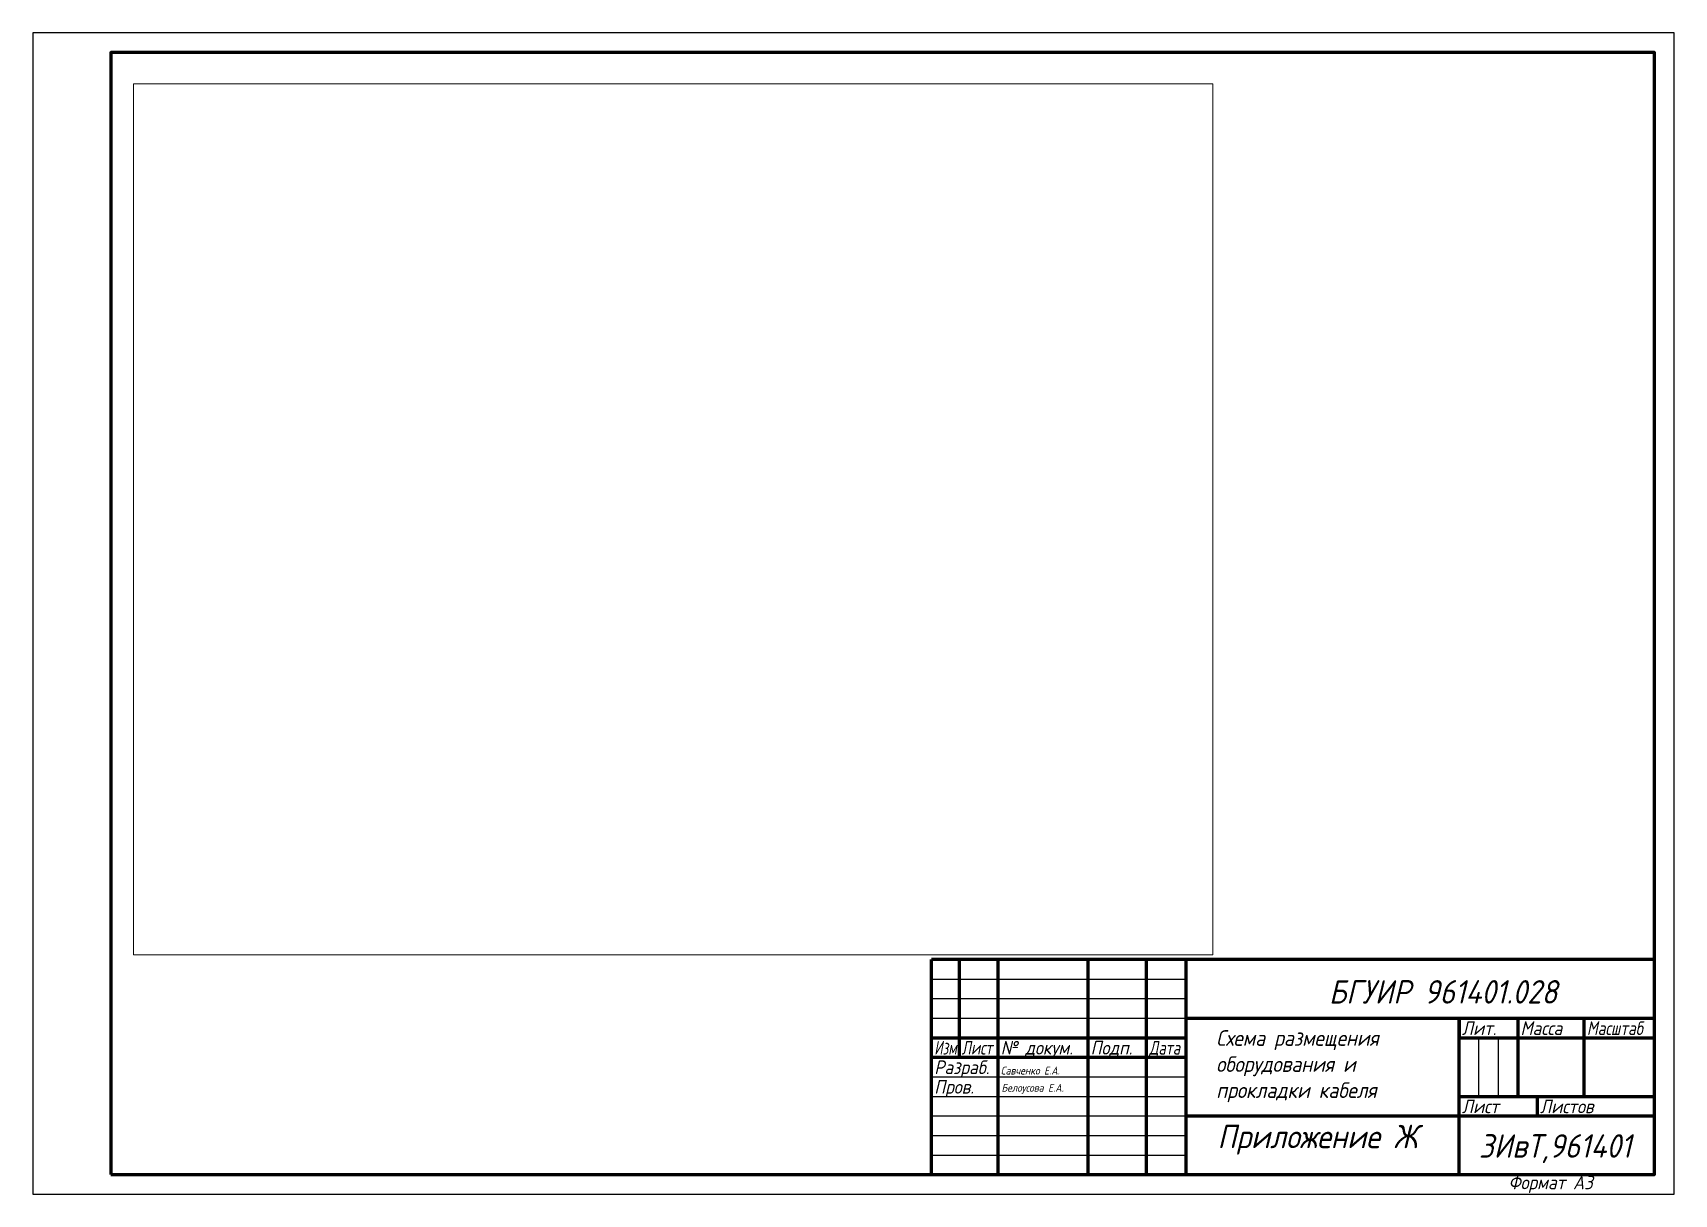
# Model space of a CAD drawing. Header units: millimetres. Extents: x 0 to 420, y 0 to 297.
import ezdxf

# ---------------------------------------------------------------- set-up
doc = ezdxf.new("R2010")
doc.units = ezdxf.units.MM
doc.header["$LTSCALE"] = 0.5
doc.layers.get('0').update_dxf_attribs({"lineweight": 60})
doc.layers.get('Defpoints').update_dxf_attribs({"color": 5})
doc.layers.add('4-текст', color=7, linetype='Continuous', true_color=0x00ad00)
doc.styles.get("Standard").update_dxf_attribs({"font": 'isocpeui.ttf', "width": 0.9})
picture_1 = doc.add_image_def('image1.png', size_in_pixel=(2088, 1684))

msp = doc.modelspace()

# ---------------------------------------------------------------- linework, layer by layer
at = {"lineweight": 60}
for p, q in [((415, 60), (230, 60)), ((230, 5), (230, 60)), ((237, 60), (237, 35)), ((247, 5), (247, 60)), ((270, 60), (270, 5)), ((285, 5), (285, 60)), ((295, 60), (295, 5)), ((295, 45), (415, 45)), ((365, 5), (365, 45)), ((380, 45), (380, 25)), ((397, 25), (397, 45)), ((230, 40), (295, 40)), ((365, 40), (415, 40)), ((230, 35), (295, 35)), ((365, 25), (415, 25)), ((385, 20), (385, 25)), ((295, 20), (415, 20))]:
    msp.add_line(p, q, dxfattribs=at)
at = {"lineweight": -3}
for p, q in [((230, 55), (295, 55)), ((230, 50), (295, 50)), ((230, 45), (295, 45)), ((370, 25), (370, 40)), ((375, 40), (375, 25)), ((230, 30), (295, 30)), ((230, 25), (295, 25)), ((230, 20), (295, 20)), ((230, 15), (295, 15)), ((230, 10), (295, 10))]:
    msp.add_line(p, q, dxfattribs=at)
msp.add_line((365, 45), (365, 40))
at = {"lineweight": 60}
msp.add_lwpolyline([(20, 5), (415, 5), (415, 292), (20, 292)], close=True, dxfattribs=at)
at = {"layer": 'Defpoints'}
msp.add_lwpolyline([(0, 0), (420, 0), (420, 297), (0, 297)], close=True, dxfattribs=at)

# ---------------------------------------------------------------- texts
at = {"lineweight": 18, "width": 0.9}
for s, height, p in [('Савченко Е.А.', 2, (247.7, 30.59)), ('Белоусова Е.А.', 2, (247.87, 26.21)), ('ЗИвТ,961401', 6, (370.04, 9.33))]:
    msp.add_text(s, height=height, dxfattribs=at).set_placement(p)
at = {"lineweight": -3, "width": 0.9}
msp.add_text('Формат А3', height=3.5, dxfattribs=at).set_placement((377.6, 1.25))
at = {"lineweight": 18, "attachment_point": 1}
for s, width, gutter_width, insert, char_height in [('^I^I{\\H1.5x;БГУИР 961401.028}', 115.3255, 20, (299.67, 54.74), 4), ('Схема размещения оборудования и прокладки кабеля', 51.3238, 10, (302.82, 41.93), 4), ('Приложение Ж', 63.5568, 10, (303.16, 17.75), 6)]:
    msp.add_mtext_dynamic_manual_height_columns(s, width=width, gutter_width=gutter_width, heights=[0], dxfattribs=dict(at, insert=insert, char_height=char_height))
at = {"layer": '4-текст', "lineweight": -3}
for s, width, p in [('Лит.', 0.9, (365.67, 40.7)), ('Масса', 0.9, (380.67, 40.7)), ('Масштаб', 0.8, (397.67, 40.7)), ('Изм.', 0.7, (230.67, 35.7)), ('Лист', 0.75, (237.67, 35.7)), ('№ докум.', 0.9, (247.67, 35.7)), ('Подп.', 0.9, (270.67, 35.7)), ('Дата', 0.75, (285.67, 35.7)), ('Разраб.', 0.9, (230.67, 30.7)), ('Пров.', 0.9, (230.67, 25.7)), ('Лист', 0.9, (365.67, 20.7)), ('Листов', 0.9, (385.67, 20.7))]:
    msp.add_text(s, height=3.5, dxfattribs=dict(at, width=width)).set_placement(p)

# ---------------------------------------------------------------- pictures from other files: only their frames are drawn
at = {"lineweight": 18}
image = msp.add_image(picture_1, insert=(25.8, 61.2), size_in_units=(276.19, 222.75), dxfattribs=dict(at, brightness=51))
image.dxf.flags = 7

doc.saveas('drawing.dxf')
